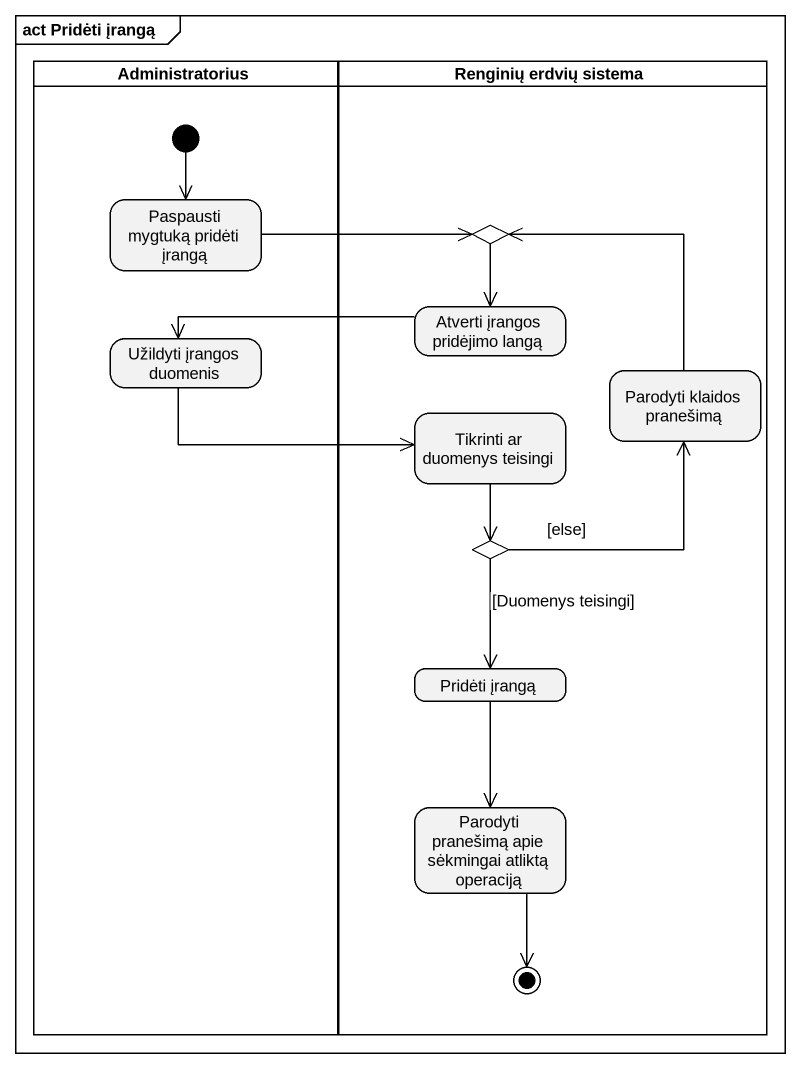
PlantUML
@startuml
mainframe act Pridėti įrangą
hide empty description
state Administratorius <<partition>> {
  state "Paspausti mygtuką pridėti įrangą" as Paspausti_mygtuką_pridėti
  state "Užildyti įrangos duomenis" as Užildyti_įrangos_duomenis
  [*] --> Paspausti_mygtuką_pridėti
}
state "Renginių erdvių sistema" as Renginių_erdvių_sistema <<partition>> {
  state choice1 <<choice>>
  state "Atverti įrangos pridėjimo langą" as Atverti_įrangos_pridėjimo
  state "Parodyti klaidos pranešimą" as Parodyti_klaidos_pranešimą
  state "Tikrinti ar duomenys teisingi" as Tikrinti_ar_duomenys
  state choice2 <<choice>>
  state "Pridėti įrangą" as Pridėti_įrangą
  state "Parodyti pranešimą apie sėkmingai atliktą operaciją" as Parodyti_pranešimą_apie
  Parodyti_pranešimą_apie --> [*]
}
Paspausti_mygtuką_pridėti -right-> choice1
choice1 --> Atverti_įrangos_pridėjimo
Atverti_įrangos_pridėjimo -left-> Užildyti_įrangos_duomenis
Užildyti_įrangos_duomenis -right-> Tikrinti_ar_duomenys
Parodyti_klaidos_pranešimą -up-> choice1
Tikrinti_ar_duomenys --> choice2
choice2 -up-> Parodyti_klaidos_pranešimą : [else]
choice2 --> Pridėti_įrangą : [Duomenys teisingi]
Pridėti_įrangą --> Parodyti_pranešimą_apie
@enduml
